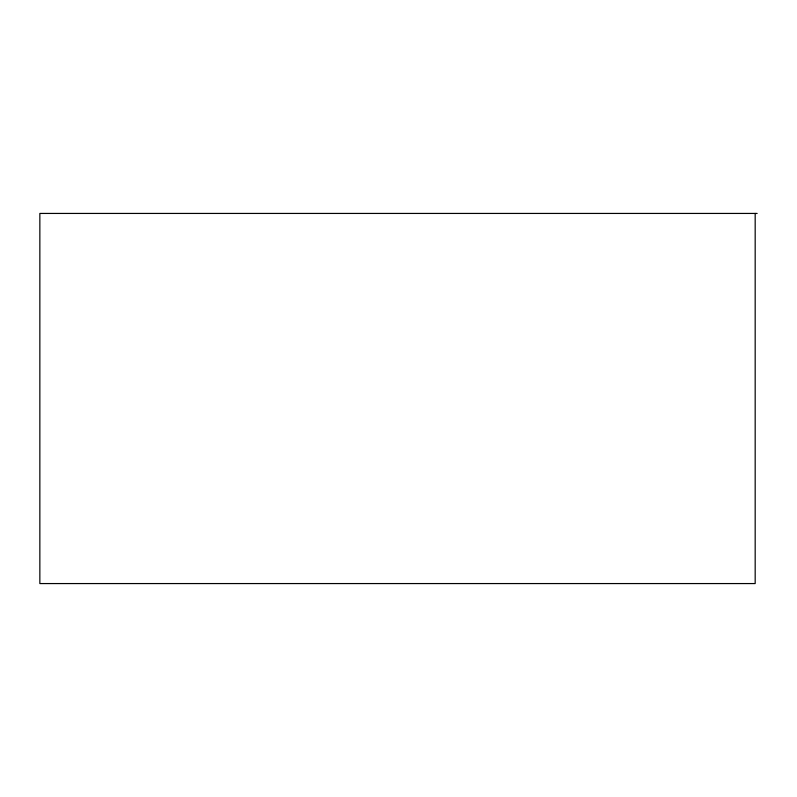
<?xml version="1.0" encoding="UTF-8"?>
<svg xmlns="http://www.w3.org/2000/svg" width="797" height="797" viewBox="0 0 797 797"><rect width="100%" height="100%" fill="white"/><g stroke="black" fill="none" stroke-linecap="round" stroke-linejoin="round"><path stroke-width="1.2" d="M757.15 213.437L39.85 213.437L39.85 583.563L755.177 583.563L755.177 213.437"/></g></svg>
